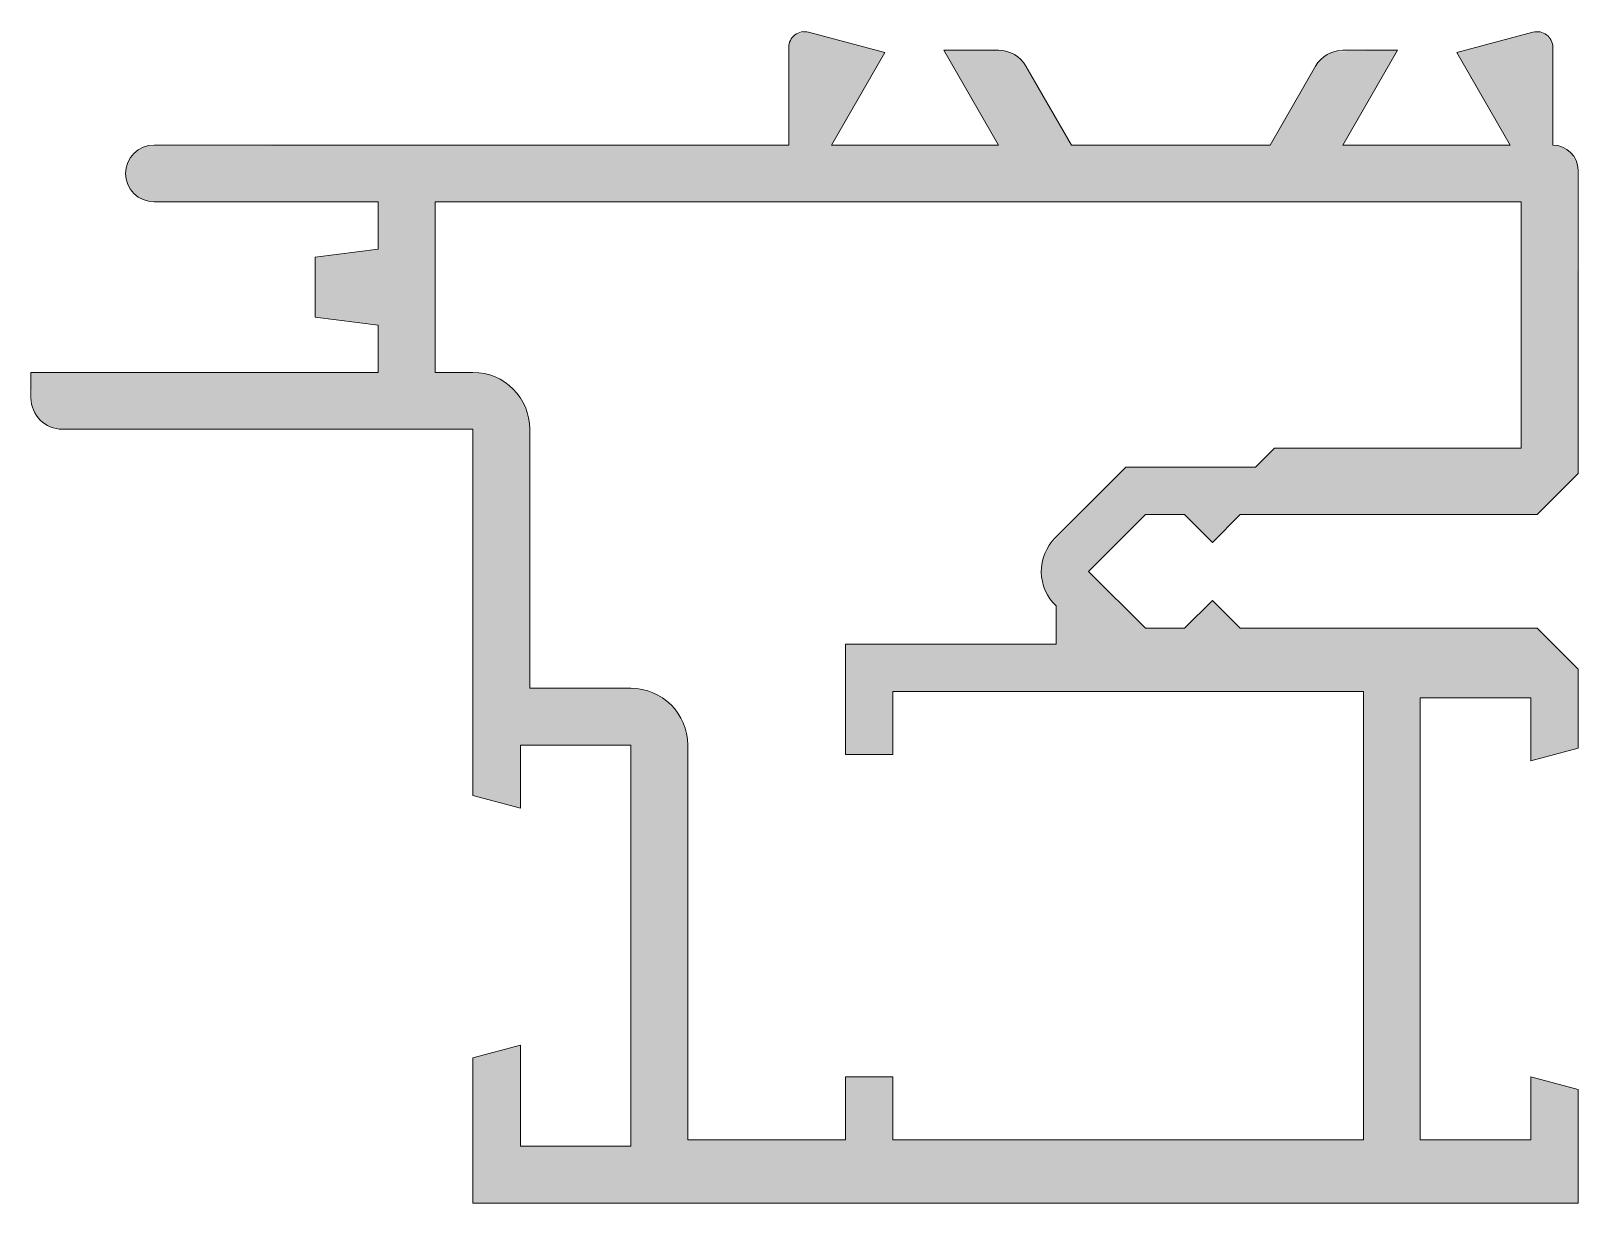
# Model space of a CAD drawing. Header units: metres. Extents: x -49 to 0, y 0 to 37.1.
import ezdxf

# ---------------------------------------------------------------- set-up
doc = ezdxf.new("R2010")
doc.units = ezdxf.units.M
doc.layers.add('A-DETL-GENF', color=92, linetype='Continuous', lineweight=18)

# ---------------------------------------------------------------- blocks, each defined once
blk = doc.blocks.new('31 Solarlux p_04 - 31Solarlux p_04-971073-00_0 Basismaterialen')
at = {"layer": 'A-DETL-GENF'}
h = blk.add_hatch(color=256, dxfattribs=at)
h.paths.add_polyline_path([(0, 0), (0, 3.598), (-1.5, 4), (-1.5, 2), (-5, 2), (-5, 16), (-1.5, 16), (-1.5, 14), (0, 14.402), (0, 16.9), (-1.3, 18.2), (-10.7, 18.2), (-11.583, 19.083), (-12.466, 18.2), (-13.7, 18.2), (-15.5, 20), (-13.7, 21.8), (-12.466, 21.8), (-11.583, 20.917), (-10.7, 21.8), (-1.3, 21.8), (0, 23.1), (-0.027, 32.907), (-0.234, 33.266), (-0.593, 33.473), (-0.8, 33.5), (-0.817, 36.719), (-1.05, 37.022), (-1.3, 37.089), (-1.429, 37.072), (-3.843, 36.426), (-2.154, 33.5), (-7.446, 33.5), (-5.714, 36.5), (-7.705, 36.466), (-7.946, 36.366), (-8.154, 36.207), (-8.312, 36), (-9.756, 33.5), (-16.044, 33.5), (-17.646, 36.207), (-17.854, 36.366), (-18.095, 36.466), (-18.354, 36.5), (-20.086, 36.5), (-18.354, 33.5), (-23.646, 33.5), (-21.957, 36.426), (-24.371, 37.072), (-24.75, 37.022), (-24.933, 36.839), (-25, 36.589), (-25, 33.5), (-45.333, 33.469), (-45.55, 33.379), (-45.736, 33.236), (-45.879, 33.05), (-45.969, 32.833), (-46, 32.6), (-45.969, 32.367), (-45.879, 32.15), (-45.736, 31.964), (-45.55, 31.821), (-45.333, 31.731), (-45.1, 31.7), (-38, 31.7), (-38, 30.2), (-40, 29.95), (-40, 28.05), (-38, 27.8), (-38, 26.3), (-49, 26.3), (-48.966, 25.241), (-48.866, 25), (-48.707, 24.793), (-48.5, 24.634), (-48.259, 24.534), (-48, 24.5), (-35, 24.5), (-35, 12.902), (-33.5, 12.5), (-33.5, 14.5), (-30, 14.5), (-30, 1.8), (-33.5, 1.8), (-33.5, 5), (-35, 4.598), (-35, 0)])
h.paths.add_polyline_path([(-6.8, 2), (-21.7, 2), (-21.7, 4), (-23.2, 4), (-23.2, 2), (-28.2, 2), (-28.2, 14.5), (-28.261, 14.966), (-28.441, 15.4), (-28.727, 15.773), (-29.1, 16.059), (-29.534, 16.239), (-30, 16.3), (-33.2, 16.3), (-33.2, 24.5), (-33.261, 24.966), (-33.441, 25.4), (-33.727, 25.773), (-34.1, 26.059), (-34.534, 26.239), (-35, 26.3), (-36.2, 26.3), (-36.2, 31.7), (-1.8, 31.7), (-1.8, 23.9), (-9.612, 23.9), (-10.212, 23.3), (-14.321, 23.3), (-16.773, 20.793), (-16.92, 20.483), (-16.993, 20.149), (-16.987, 19.807), (-16.905, 19.474), (-16.749, 19.17), (-16.528, 18.908), (-16.528, 17.7), (-23.2, 17.7), (-23.2, 14.2), (-21.7, 14.2), (-21.7, 16.2), (-6.8, 16.2)])
for p, q in [((-21.957, 36.426), (-24.371, 37.072)), ((-1.429, 37.072), (-3.843, 36.426)), ((-25, 36.589), (-25, 33.5)), ((-23.646, 33.5), (-21.957, 36.426)), ((-18.354, 36.5), (-20.086, 36.5)), ((-20.086, 36.5), (-18.354, 33.5)), ((-7.446, 33.5), (-5.714, 36.5)), ((-5.714, 36.5), (-7.446, 36.5)), ((-3.843, 36.426), (-2.154, 33.5)), ((-0.8, 33.5), (-0.8, 36.589)), ((-16.044, 33.5), (-17.488, 36)), ((-8.312, 36), (-9.756, 33.5)), ((-25, 33.5), (-45.1, 33.5)), ((-18.354, 33.5), (-23.646, 33.5)), ((-9.756, 33.5), (-16.044, 33.5)), ((-2.154, 33.5), (-7.446, 33.5)), ((0, 23.1), (0, 32.7)), ((-45.1, 31.7), (-38, 31.7)), ((-38, 31.7), (-38, 30.2)), ((-36.2, 26.3), (-36.2, 31.7)), ((-36.2, 31.7), (-1.8, 31.7)), ((-1.8, 31.7), (-1.8, 23.9)), ((-38, 30.2), (-40, 29.95)), ((-40, 29.95), (-40, 28.05)), ((-40, 28.05), (-38, 27.8)), ((-38, 27.8), (-38, 26.3)), ((-47.8, 26.3), (-49, 26.3)), ((-49, 26.3), (-49, 25.5)), ((-38, 26.3), (-47.8, 26.3)), ((-35, 26.3), (-36.2, 26.3)), ((-48, 24.5), (-35, 24.5)), ((-33.2, 16.3), (-33.2, 24.5)), ((-35, 24.5), (-35, 12.902)), ((-9.612, 23.9), (-10.212, 23.3)), ((-1.8, 23.9), (-9.612, 23.9)), ((-14.321, 23.3), (-16.561, 21.061)), ((-10.212, 23.3), (-14.321, 23.3)), ((-1.3, 21.8), (0, 23.1)), ((-15.5, 20), (-13.7, 21.8)), ((-13.7, 21.8), (-12.466, 21.8)), ((-12.466, 21.8), (-11.583, 20.917)), ((-11.583, 20.917), (-10.7, 21.8)), ((-10.7, 21.8), (-1.3, 21.8)), ((-13.7, 18.2), (-15.5, 20)), ((-16.528, 18.908), (-16.528, 17.7)), ((-11.583, 19.083), (-12.466, 18.2)), ((-10.7, 18.2), (-11.583, 19.083)), ((-12.466, 18.2), (-13.7, 18.2)), ((-1.3, 18.2), (-10.7, 18.2)), ((0, 16.9), (-1.3, 18.2)), ((-16.528, 17.7), (-23.2, 17.7)), ((-23.2, 17.7), (-23.2, 14.2)), ((0, 14.402), (0, 16.9)), ((-30, 16.3), (-33.2, 16.3)), ((-21.7, 14.2), (-21.7, 16.2)), ((-21.7, 16.2), (-6.8, 16.2)), ((-6.8, 16.2), (-6.8, 2)), ((-5, 2), (-5, 16)), ((-5, 16), (-1.5, 16)), ((-1.5, 16), (-1.5, 14)), ((-33.5, 12.5), (-33.5, 14.5)), ((-33.5, 14.5), (-30, 14.5)), ((-30, 14.5), (-30, 1.8)), ((-28.2, 2), (-28.2, 14.5)), ((-1.5, 14), (0, 14.402)), ((-23.2, 14.2), (-21.7, 14.2)), ((-35, 12.902), (-33.5, 12.5)), ((-33.5, 5), (-35, 4.598)), ((-33.5, 1.8), (-33.5, 5)), ((-35, 4.598), (-35, 0)), ((-21.7, 4), (-23.2, 4)), ((-23.2, 4), (-23.2, 2)), ((-21.7, 2), (-21.7, 4)), ((0, 3.598), (-1.5, 4)), ((-1.5, 4), (-1.5, 2)), ((0, 0), (0, 3.598)), ((-23.2, 2), (-28.2, 2)), ((-6.8, 2), (-21.7, 2)), ((-1.5, 2), (-5, 2)), ((-30, 1.8), (-33.5, 1.8)), ((-35, 0), (0, 0))]:
    blk.add_line(p, q, dxfattribs=at)
for centre, radius, start, end in [((-24.5, 36.589), 0.5, 75, 180), ((-1.3, 36.589), 0.5, 360, 105), ((-18.354, 35.5), 1, 30, 90), ((-7.446, 35.5), 1, 90, 150), ((-45.1, 32.6), 0.9, 90, 270), ((-0.8, 32.7), 0.8, 360, 90), ((-35, 24.5), 1.8, 360, 90), ((-48, 25.5), 1, 180, 270), ((-15.5, 20), 1.5, 135, 226.7158), ((-30, 14.5), 1.8, 360, 90)]:
    blk.add_arc(centre, radius, start, end, dxfattribs=at)

msp = doc.modelspace()

# ---------------------------------------------------------------- block references
msp.add_blockref('31 Solarlux p_04 - 31Solarlux p_04-971073-00_0 Basismaterialen', (0, 0))

doc.saveas('drawing.dxf')
